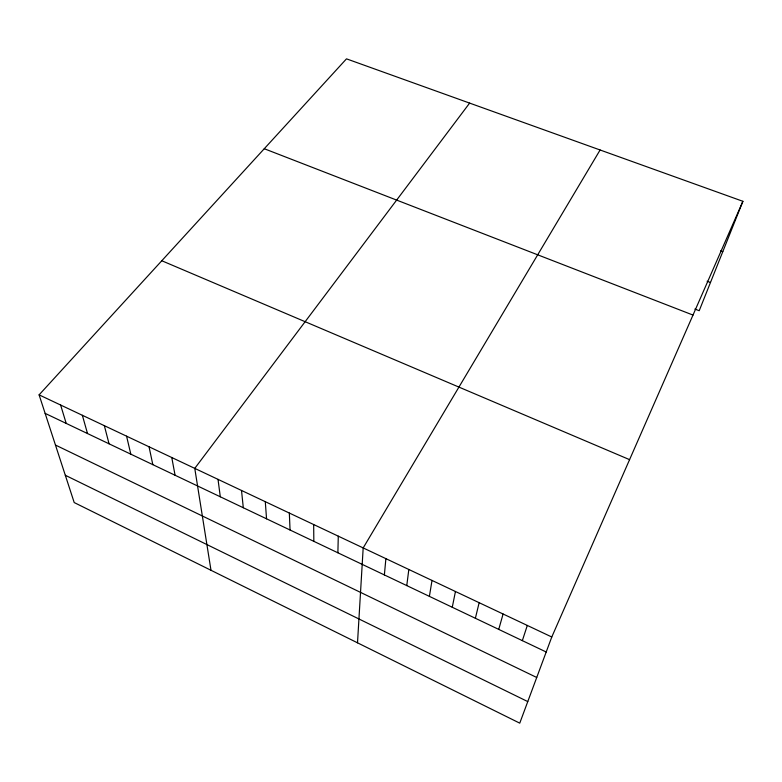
<?xml version="1.0" encoding="UTF-8"?>
<svg xmlns="http://www.w3.org/2000/svg" width="782" height="782" viewBox="0 0 782 782"><rect width="100%" height="100%" fill="white"/><g stroke="black" fill="none" stroke-linecap="round" stroke-linejoin="round"><path stroke-width="1.17" d="M337.883 552.786L338.283 536.169M357.511 642.824L363.18 547.928L600.097 149.988M384.373 574.926L385.888 558.651M406.767 585.591L408.83 569.482M429.396 596.363L432.016 580.43M452.27 607.262L455.447 591.505M475.378 618.269L479.141 602.697M498.74 629.393L503.09 614.007M522.347 640.634L527.303 625.444M742.9 201.306L551.779 636.998L519.756 723.154L74.202 502.552L39.1 394.861L346.494 58.846L742.9 201.306L699.206 310.718L694.866 309.046M469.63 103.097L194.767 468.379L210.993 570.283M720.633 250.817L722.803 251.628M707.114 281.237L710.476 282.507M264.257 148.727L692.999 315.068M161.786 260.748L629.578 459.65M39.1 394.861L551.779 636.998M45.131 413.365L546.207 652.002M55.454 445.036L536.735 677.486M65.307 475.27L527.772 701.591M60.615 405.027L66.206 423.404M82.354 415.291L87.516 433.551M104.348 425.682L109.05 443.805M126.576 436.18L130.819 454.176M149.049 446.796L152.822 464.655M171.776 457.529L175.07 475.251M218.012 479.356L220.299 496.785M241.511 490.461L243.3 507.733M265.293 501.692L266.545 518.808M289.34 513.051L290.054 530.01M313.67 524.546L313.836 541.33"/></g></svg>
